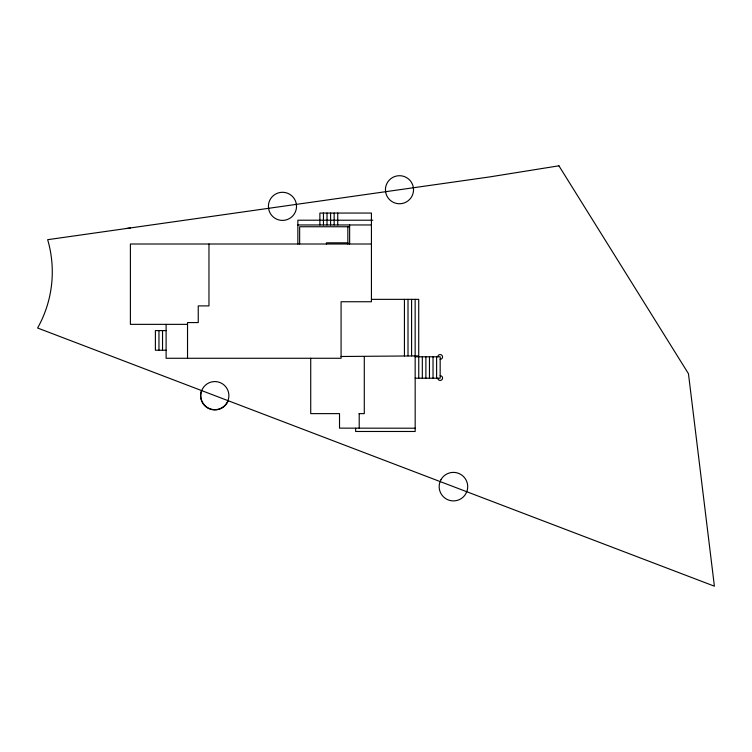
<?xml version="1.0" encoding="UTF-8"?>
<svg xmlns="http://www.w3.org/2000/svg" width="752" height="752" viewBox="0 0 752 752"><rect width="100%" height="100%" fill="white"/><g stroke="black" fill="none" stroke-linecap="round" stroke-linejoin="round"><path stroke-width="1.13" d="M437.814 356.786L437.871 356.316A2.378 2.378 0 0 1 440.587 354.596A2.378 2.378 0 0 1 442.543 357.144A2.378 2.378 0 0 1 440.174 359.315M126.251 228.533L130.397 227.988M341.079 356.495L418.723 355.893L418.723 299.352L371.432 299.352M372.851 220.204L297.858 220.204L297.858 244.005M297.858 224.961L371.432 224.961M349.633 226.747L299.644 226.747L299.644 244.005M347.847 242.821L326.424 242.821L326.424 244.005M371.432 244.005L130.397 244.005L130.397 324.356L187.53 324.356M166.107 330.598L155.391 330.598L155.391 350.244L166.107 350.244M415.179 356.786L440.174 356.786L440.174 378.209L415.179 378.209M359.061 413.628L364.288 413.628L364.288 356.495M310.726 358.272L310.726 413.628L339.519 413.628L339.519 428.142L415.179 428.208M437.814 378.209L437.871 378.679A2.378 2.378 0 0 0 440.587 380.409A2.378 2.378 0 0 0 442.543 377.861A2.378 2.378 0 0 0 440.174 375.68M415.151 299.352L415.179 431.479L355.64 431.479L355.64 428.208M436.602 356.786L436.602 378.209M433.03 356.786L433.03 378.209M429.458 356.786L429.458 378.209M425.886 356.786L425.886 378.209M422.323 356.786L422.323 378.209M418.751 356.786L418.751 378.209M411.579 299.352L411.579 355.893M408.007 299.352L408.007 355.893M404.435 299.352L404.435 355.893M359.212 413.628L359.212 428.208M349.633 224.961L349.633 244.005M347.847 226.747L347.847 244.005M337.733 213.06L337.733 224.961M334.161 213.098L334.161 224.961M330.589 213.06L330.589 224.961M327.017 213.06L327.017 224.961M323.454 213.06L323.454 224.961M319.882 224.961L319.882 213.06L371.432 213.06L371.432 301.74L341.079 301.74L341.079 358.272L166.107 358.281L166.107 324.356M208.962 244.005L208.962 305.904L198.246 305.904L198.246 322.57L187.53 322.57L187.53 358.281M162.535 330.598L162.535 350.244M158.963 330.598L158.963 350.244M228.185 400.713A14.288 14.288 0 0 1 209.742 408.966A14.288 14.288 0 0 1 201.489 390.532M441.067 479.503L439.638 482.944A14.288 14.288 0 0 0 465.808 493.782L467.236 490.342A14.288 14.288 0 0 0 441.067 479.503M558.915 165.807L489.505 176.946L47.658 239.691A114.577 114.577 0 0 1 37.6 328.013L714.4 586.193L688.456 373.697L558.915 165.807M413.544 189.73L413.064 186.092A14.062 14.062 0 0 0 385.428 189.73L385.908 193.367A14.062 14.062 0 0 0 413.544 189.73M296.523 206.349L296.044 202.711A14.062 14.062 0 0 0 268.398 206.349L268.878 209.987A14.062 14.062 0 0 0 296.523 206.349M206.593 407.011A14.062 14.062 0 0 0 228.824 397.065A14.062 14.062 0 0 0 209.094 382.787A14.062 14.062 0 0 0 206.593 407.011"/></g></svg>
